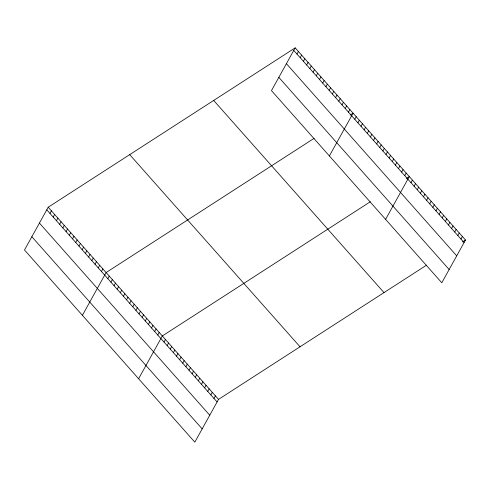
<?xml version="1.0" encoding="UTF-8"?>
<svg xmlns="http://www.w3.org/2000/svg" width="490" height="490" viewBox="0 0 490 490"><rect width="100%" height="100%" fill="white"/><g stroke="black" fill="none" stroke-linecap="round" stroke-linejoin="round"><path stroke-width="0.73" d="M295.182 47.849L271.478 90.619L441.796 282.773L465.5 240.008L295.182 47.849L48.204 207.227L24.5 249.992L194.818 442.152L218.522 399.381L426.521 265.164M49.992 213.432L51.425 210.853M53.214 217.064L54.641 214.485M56.43 220.69L57.857 218.111M59.645 224.322L61.072 221.743M62.861 227.954L64.294 225.376M66.076 231.58L67.51 229.002M69.298 235.212L70.725 232.634M72.514 238.838L73.941 236.26M75.73 242.47L77.163 239.892M78.945 246.103L80.378 243.524M82.167 249.729L83.594 247.15M85.383 253.361L86.81 250.782M88.598 256.987L90.031 254.408M91.814 260.619L93.247 258.04M95.035 264.251L96.463 261.666M98.251 267.877L99.678 265.298M101.467 271.509L102.9 268.93M82.406 315.327L106.116 272.556L314.115 138.339M107.806 278.663L109.239 276.078M110.93 282.185L112.357 279.606M114.054 285.707L115.481 283.128M117.171 289.229L118.605 286.65M120.295 292.75L121.728 290.172M123.419 296.272L124.846 293.694M126.543 299.8L127.97 297.216M129.666 303.322L131.093 300.744M132.784 306.844L134.217 304.266M135.908 310.366L137.341 307.787M139.031 313.888L140.459 311.309M142.155 317.41L143.582 314.831M145.279 320.938L146.706 318.353M296.971 54.059L298.404 51.481M148.397 324.46L149.83 321.881M300.186 57.691L301.62 55.107M151.52 327.982L152.954 325.403M303.408 61.317L304.835 58.739M154.644 331.503L156.071 328.925M306.624 64.95L308.051 62.371M157.768 335.025L159.195 332.447M309.839 68.576L311.266 65.997M138.615 378.739L162.319 335.969L370.318 201.751M313.055 72.208L314.488 69.629M164.009 342.075L165.442 339.49M316.277 75.834L317.704 73.255M167.133 345.597L168.566 343.018M319.492 79.466L320.919 76.887M170.257 349.119L171.684 346.54M322.708 83.098L324.135 80.519M173.38 352.641L174.808 350.062M176.504 356.163L177.931 353.584M325.924 86.724L327.357 84.145M179.622 359.685L181.055 357.106M329.139 90.356L330.572 87.777M182.746 363.213L184.173 360.628M332.361 93.982L333.788 91.403M185.869 366.734L187.296 364.156M335.577 97.614L337.004 95.035M188.993 370.256L190.42 367.678M338.792 101.246L340.225 98.668M192.111 373.778L193.544 371.2M342.008 104.872L343.441 102.294M195.234 377.3L196.668 374.721M345.23 108.504L346.657 105.926M198.358 380.822L199.785 378.243M348.445 112.13L349.872 109.552M201.482 384.35L202.909 381.765M329.384 155.949L353.094 113.184L350.136 115.089M204.606 387.872L206.033 385.293M354.785 119.284L356.212 116.706M207.723 391.394L209.157 388.815M357.908 122.806L359.335 120.228M210.847 394.916L212.28 392.337M361.032 126.334L362.459 123.749M213.971 398.437L215.398 395.859M364.15 129.856L365.583 127.278M367.273 133.378L368.707 130.799M370.397 136.9L371.824 134.321M373.521 140.422L374.948 137.843M376.639 143.944L378.072 141.365M379.762 147.472L381.196 144.887M382.886 150.994L384.313 148.415M386.01 154.515L387.437 151.937M389.134 158.037L390.561 155.459M392.251 161.559L393.684 158.981M395.375 165.081L396.808 162.502M398.499 168.609L399.926 166.024M401.622 172.131L403.05 169.552M404.746 175.653L406.173 173.074M385.587 219.361L409.297 176.596L406.345 178.501M410.988 182.696L412.421 180.118M414.111 186.218L415.538 183.64M417.235 189.746L418.662 187.162M420.359 193.268L421.786 190.69M423.476 196.79L424.91 194.212M426.6 200.312L428.033 197.733M429.724 203.834L431.151 201.255M432.848 207.356L434.275 204.777M435.965 210.884L437.399 208.299M439.089 214.406L440.522 211.827M442.213 217.928L443.64 215.349M445.337 221.449L446.764 218.871M448.46 224.971L449.887 222.393M451.578 228.493L453.011 225.915M454.702 232.021L456.135 229.436M457.825 235.543L459.252 232.964M460.949 239.065L462.376 236.486M462.548 241.913L465.5 240.008M293.755 50.427L464.073 242.587M286.405 63.694L456.717 255.847M278.828 77.353L449.146 269.512M213.683 100.444L383.995 292.604M129.709 154.632L300.027 346.791M48.204 207.227L218.522 399.381M46.777 209.806L217.095 401.959M39.427 223.066L209.745 415.226M31.85 236.731L202.168 428.891"/></g></svg>
